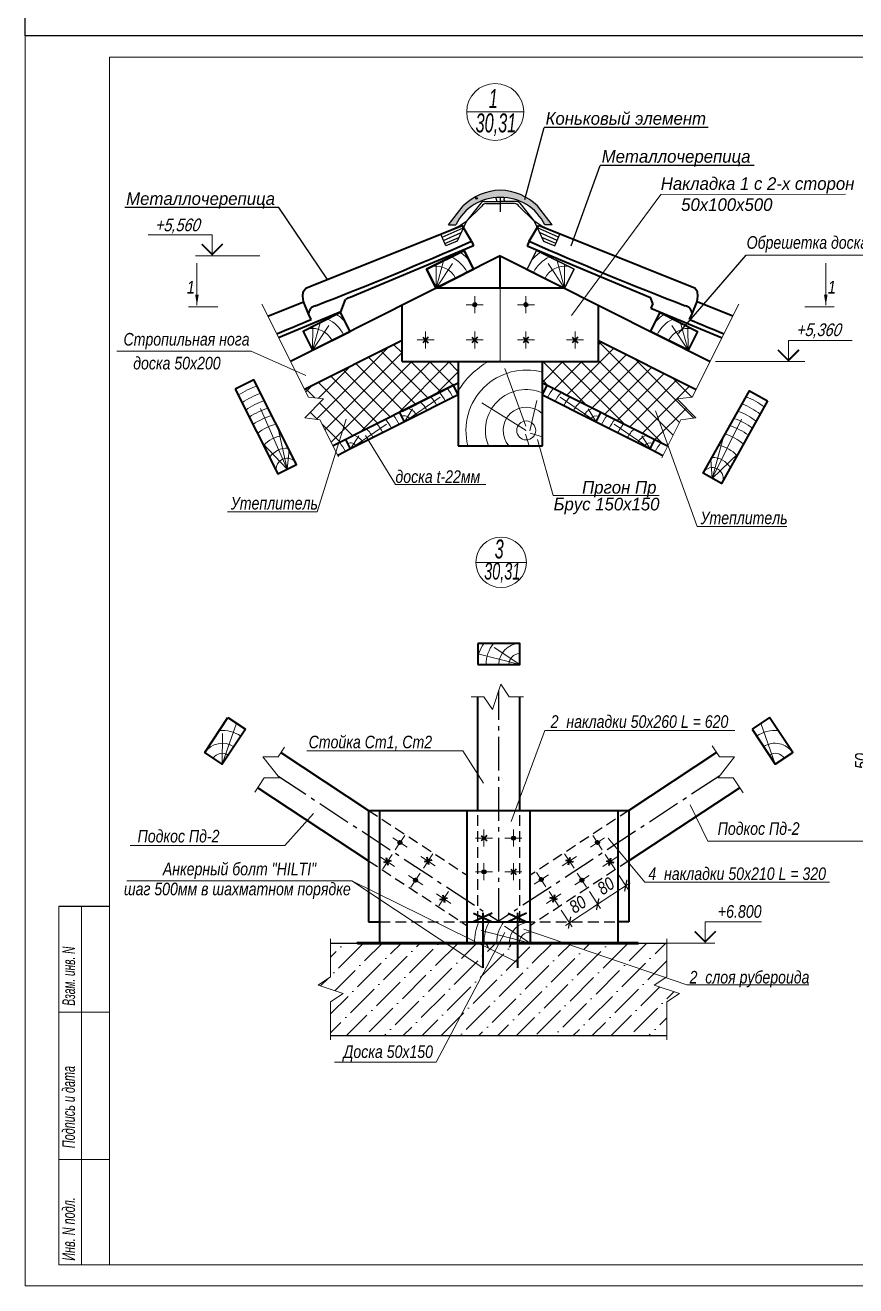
# Model space of a CAD drawing. Header units: millimetres. Extents: x 1582001 to 3303937, y 226471 to 491235.
# Drawn here: x 1582001 to 1601742, y 261555 to 291505 of the extents above; entities that cross this region are included whole.
import ezdxf

# ---------------------------------------------------------------- set-up
doc = ezdxf.new("R2010")
doc.units = ezdxf.units.MM
for name, pattern in [('CONTI', [0]), ('DASHED', [0.75, 0.5, -0.25]), ('gost6', [12, 8, -1.5, 1, -1.5]), ('невидимая', [9.525, 6.35, -3.175])]:
    doc.linetypes.add(name, pattern=pattern)
doc.layers.get('Defpoints').update_dxf_attribs({"color": 255, "lineweight": 30})
for name, color, linetype in [('L1', 3, 'Continuous'), ('Spezifikazia', 250, 'Continuous'), ('Str', 7, 'Continuous'), ('txt', 2, 'Continuous'), ('Формуляр', 138, 'Continuous')]:
    doc.layers.add(name, color=color, linetype=linetype)
for name, color, linetype, lineweight in [('Конструктивный - Несущий_Ном_пера__1', 7, 'Continuous', 13), ('Линия', 7, 'Continuous', 25), ('Основная', 250, 'Continuous', 40), ('Размер', 84, 'Continuous', 20), ('Размеры', 7, 'Continuous', 18), ('Текст', 202, 'Continuous', 15), ('Тонкая', 6, 'Continuous', 15)]:
    doc.layers.add(name, color=color, linetype=linetype, lineweight=lineweight)
doc.styles.add('Arial', font='ARIALNI.TTF', dxfattribs={"width": 0.98, "height": 300})
doc.styles.get("Standard").update_dxf_attribs({"font": 'ARIALNI.TTF', "height": 300})
doc.styles.add('STYLE1', font='ARIALNI.TTF', dxfattribs={"height": 300})
doc.styles.add('оля', font='ariali.ttf', dxfattribs={"width": 0.95, "height": 300})
doc.dimstyles.new('20', dxfattribs={"dimscale": 100, "dimtxt": 2.5, "dimasz": 2, "dimexe": 1.5, "dimexo": 0, "dimgap": 0.5, "dimtad": 1, "dimdec": 0, "dimlfac": 0.2, "dimzin": 0, "dimdsep": 46, "dimtxsty": 'STYLE1', "dimblk": 'ARCHTICK', "dimcen": -0.5, "dimdle": 1.5, "dimadec": 0, "dimazin": 0, "dimtm": 1e-09, "dimtfac": 1, "dimtdec": 0, "dimtix": 1, "dimtmove": 2, "dimatfit": 3, "dimldrblk": 'OPEN30', "dimfxl": 0, "dimtolj": 1, "dimtzin": 0, "dimlwd": 13, "dimlwe": 13, "dimarcsym": 0})
doc.dimstyles.new('М 1.100', dxfattribs={"dimtxt": 250, "dimasz": 200, "dimexe": 120, "dimexo": 150, "dimgap": 100, "dimtad": 1, "dimdec": 0, "dimtxsty": 'Arial', "dimblk": 'ARCHTICK', "dimcen": 300, "dimdle": 120, "dimclrd": 256, "dimclre": 256, "dimclrt": 256, "dimadec": 0, "dimazin": 0, "dimtfac": 1, "dimtdec": 0, "dimtmove": 2, "dimatfit": 2, "dimldrblk": 'OPEN90', "dimfxl": 0, "dimlwd": -1, "dimlwe": -1, "dimarcsym": 0})
pattern_1 = [(45, (1329850.57, 231863.96), (-224.5064, 224.5064), []), (135, (1329850.57, 231863.96), (-224.5064, -224.5064), [])]

# ---------------------------------------------------------------- blocks, each defined once
blk = doc.blocks.new('_ArchTick')
at = {"color": 0, "linetype": 'ByBlock', "const_width": 0.15}
blk.add_lwpolyline([(-0.5, -0.5), (0.5, 0.5)], dxfattribs=at)
blk = doc.blocks.new('*D1876')
at = {"layer": 'Defpoints', "color": 0, "lineweight": -3, "ltscale": 100, "transparency": 16777216}
for p in [(1595344, 271023), (1594675, 270583), (1595607, 270623)]:
    blk.add_point(p, dxfattribs=at)
at = {"layer": 'Размеры', "ltscale": 100, "transparency": 16777216}
for p, q in [((1595410, 270923), (1595673, 270523)), ((1594741, 270483), (1595005, 270083)), ((1594839, 270117), (1595707, 270689))]:
    blk.add_line(p, q, dxfattribs=at)
at = {"layer": 'Размеры', "ltscale": 100, "transparency": 16777216, "xscale": 200, "yscale": 200, "zscale": 200}
for p, rotation in [((1595607, 270623), 33.35114475392067), ((1594939, 270183), 213.3511447539207)]:
    blk.add_blockref('_ArchTick', p, dxfattribs=dict(at, rotation=rotation))
at = {"layer": 'Размеры', "ltscale": 100, "transparency": 16777216, "insert": (1595134, 270614), "char_height": 300, "attachment_point": 5, "rotation": 33.3511, "style": 'Arial'}
blk.add_mtext('80', dxfattribs=at)
blk = doc.blocks.new('_Open90')
at = {"color": 0, "linetype": 'ByBlock', "lineweight": -2}
for p, q in [((0, 0), (-1, 0)), ((-0.5, 0.5), (0, 0)), ((0, 0), (-0.5, -0.5))]:
    blk.add_line(p, q, dxfattribs=at)
blk = doc.blocks.new('*D1877')
at = {"layer": 'Defpoints', "color": 0, "lineweight": -3, "ltscale": 100, "transparency": 16777216}
for p in [(1596012, 271463), (1596275, 271063), (1595344, 271023)]:
    blk.add_point(p, dxfattribs=at)
at = {"layer": 'Размеры', "ltscale": 100, "transparency": 16777216}
for p, q in [((1596078, 271362), (1596341, 270962)), ((1595507, 270557), (1596376, 271129)), ((1595410, 270923), (1595673, 270523))]:
    blk.add_line(p, q, dxfattribs=at)
at = {"layer": 'Размеры', "ltscale": 100, "transparency": 16777216, "xscale": 200, "yscale": 200, "zscale": 200}
for p, rotation in [((1596275, 271063), 33.35114475997146), ((1595607, 270623), 213.3511447599714)]:
    blk.add_blockref('_ArchTick', p, dxfattribs=dict(at, rotation=rotation))
at = {"layer": 'Размеры', "ltscale": 100, "transparency": 16777216, "insert": (1595802, 271054), "char_height": 300, "attachment_point": 5, "rotation": 33.3511, "style": 'Arial'}
blk.add_mtext('80', dxfattribs=at)
blk = doc.blocks.new('*D1879')
at = {"layer": 'Defpoints', "color": 0, "lineweight": -3, "transparency": 16777216}
for p in [(1602810, 274146), (1602080, 273896), (1602918, 273896)]:
    blk.add_point(p, dxfattribs=at)
at = {"layer": 'Размер', "color": 0, "lineweight": 13, "transparency": 16777216}
for p, q in [((1602080, 274146), (1602080, 274346)), ((1602810, 274146), (1601930, 274146)), ((1602080, 274146), (1602080, 273896)), ((1602918, 273896), (1601930, 273896)), ((1602080, 273896), (1602080, 273696))]:
    blk.add_line(p, q, dxfattribs=at)
at = {"layer": 'Размер', "color": 0, "lineweight": 13, "transparency": 16777216, "xscale": 200, "yscale": 200, "zscale": 200}
for p, rotation in [((1602080, 274146), 270), ((1602080, 273896), 90)]:
    blk.add_blockref('_ArchTick', p, dxfattribs=dict(at, rotation=rotation))
at = {"layer": 'Размер', "color": 0, "transparency": 16777216, "insert": (1601877, 274021), "char_height": 300, "attachment_point": 5, "rotation": 90, "style": 'STYLE1'}
blk.add_mtext('\\A1;50', dxfattribs=at)
blk = doc.blocks.new('_Open30')
at = {"color": 0, "linetype": 'ByBlock', "lineweight": -2}
for p, q in [((-1, 0.27), (0, 0)), ((0, 0), (-1, -0.27)), ((0, 0), (-1, 0))]:
    blk.add_line(p, q, dxfattribs=at)

msp = doc.modelspace()

# ---------------------------------------------------------------- hatches: boundary and pattern name
at = {"layer": 'Str'}
msp.add_hatch(color=0, dxfattribs=at).paths.add_polyline_path([(1594352.6, 286760.9), (1594522.1, 286761.9), (1594173.8, 287211.3, 0.1957786), (1593293.5, 287582.1, 0.1957786), (1592413.2, 287211.3), (1592064.9, 286761.9), (1592234.4, 286760.9, -0.2915684), (1593293.5, 287413.5, -0.2915684)])
at = {"layer": 'Конструктивный - Несущий_Ном_пера__1', "linetype": 'Continuous', "lineweight": 18, "true_color": 0x4c2f26}
h = msp.add_hatch(dxfattribs=at)
h.set_pattern_fill('ANSI31', color=29, scale=50, angle=315, style=0)
h.paths.add_polyline_path([(1592784.2, 276798.9), (1593149.2, 276798.9), (1593149.2, 276848), (1592784.2, 276848)])
at = {"layer": 'Размеры', "ltscale": 100}
h = msp.add_hatch(dxfattribs=at)
h.set_pattern_fill('ANSI37', color=256, scale=100, style=0)
h.set_pattern_definition(pattern_1)
h.paths.add_polyline_path([(1592293.5, 283005.7), (1592293.5, 283513.3), (1590959.1, 283513.3), (1590959.1, 284013.4), (1588642.7, 282847.8), (1588732.6, 282669.1), (1589090.4, 282625.3), (1588644.4, 282176.9), (1589002.3, 282133.1), (1589316.9, 281507.8)])
h = msp.add_hatch(dxfattribs=at)
h.set_pattern_fill('ANSI37', color=256, scale=100, style=0)
h.set_pattern_definition(pattern_1)
h.paths.add_polyline_path([(1595627.9, 283513.3), (1594293.5, 283513.3), (1594293.5, 283005.7), (1597270.1, 281507.8), (1597584.7, 282133.1), (1597942.6, 282176.9), (1597496.5, 282625.3), (1597854.4, 282669.1), (1597944.3, 282847.8), (1595627.9, 284013.4)])
at = {"layer": 'Тонкая', "ltscale": 10}
h = msp.add_hatch(dxfattribs=at)
h.set_pattern_fill('ANSI36', color=256, scale=100, style=0)
h.set_pattern_definition([(45, (1621890.74, 555686.92), (168.3798, 617.3926), [793.75, -158.75, 0, -158.75])])
h.paths.add_polyline_path([(1594005.5, 269699.3), (1592505.5, 269699.3), (1589260.7, 269699.3), (1589260.7, 268899.3), (1588960.7, 268699.3), (1589560.7, 268499.3), (1589260.7, 268299.3), (1589260.7, 267499.3), (1597250.3, 267499.3), (1597250.3, 268299.3), (1597433.5, 268421.4)])
h.paths.add_polyline_path([(1597250.3, 269699.3), (1594005.5, 269699.3), (1597433.5, 268421.4), (1597550.3, 268499.3), (1596950.3, 268699.3), (1597250.3, 268899.3)])

# ---------------------------------------------------------------- linework, layer by layer
at = {"color": 0}
for p, q in [((1593877.3, 287360.6), (1594335.4, 289073.5)), ((1594975.8, 286264.1), (1595668.9, 288175.9)), ((1593200.8, 287360), (1593200.8, 287320.4)), ((1593293.5, 287413.5), (1593293.5, 287070.7)), ((1593386.2, 287360), (1593383.5, 287320.4)), ((1589187.8, 285462.7), (1588028.9, 287173)), ((1597526, 284184), (1599135.5, 286045))]:
    msp.add_line(p, q, dxfattribs=at)
at = {"linetype": 'gost6', "ltscale": 100}
for p, q in [((1593255.5, 270199.3), (1593255.5, 275697)), ((1588002.3, 273673.3), (1593255.5, 270215.9)), ((1598508.7, 273673.3), (1593255.5, 270215.9))]:
    msp.add_line(p, q, dxfattribs=at)
at = {"color": 0}
msp.add_circle((1592728.9, 287390.3), 20, dxfattribs=at)
at = {"layer": 'L1', "color": 0}
for p, q in [((1592830.6, 287275.3), (1592485.7, 286851.1)), ((1592914.4, 287320.4), (1593293.5, 287320.4)), ((1592959.4, 287266.9), (1593293.5, 287266.9)), ((1593200.8, 287360), (1593197.3, 287411)), ((1593386.2, 287320.4), (1593293.5, 287320.4)), ((1593672.6, 287320.4), (1593293.5, 287320.4)), ((1593627.6, 287266.9), (1593293.5, 287266.9)), ((1593386.2, 287360), (1593389.7, 287411)), ((1593756.4, 287275.3), (1594101.3, 286851.1)), ((1592064.9, 286761.9), (1592413.2, 287211.3)), ((1592485.7, 286851.1), (1592850.1, 287208)), ((1594101.3, 286851.1), (1593736.9, 287208)), ((1594522.1, 286761.9), (1594173.8, 287211.3)), ((1591878.4, 286542), (1592307.4, 286730.8)), ((1591878.4, 286542), (1592307.4, 286730.8)), ((1591911.2, 286467.5), (1592411, 286687.5)), ((1591911.2, 286467.5), (1592411, 286687.5)), ((1592064.9, 286761.9), (1592234.4, 286760.9)), ((1592064.9, 286761.9), (1592234.4, 286760.9)), ((1592485.7, 286851.1), (1592268.9, 286376.1)), ((1592307.4, 286730.8), (1592485.7, 286851.1)), ((1594279.6, 286730.8), (1594101.3, 286851.1)), ((1594101.3, 286851.1), (1594318.1, 286376.1)), ((1594675.8, 286467.5), (1594176, 286687.5)), ((1594708.6, 286542), (1594279.6, 286730.8)), ((1594522.1, 286761.9), (1594352.6, 286760.9)), ((1591997.3, 286261.8), (1591878.4, 286542)), ((1591997.3, 286261.8), (1591878.4, 286542)), ((1591943.9, 286393.1), (1592360.3, 286576.3)), ((1591943.9, 286393.1), (1592360.3, 286576.3)), ((1591976.7, 286318.6), (1592309.5, 286465.1)), ((1591976.7, 286318.6), (1592309.5, 286465.1)), ((1592268.9, 286376.1), (1591997.3, 286261.8)), ((1592268.9, 286376.1), (1591997.3, 286261.8)), ((1594643.1, 286393.1), (1594226.7, 286576.3)), ((1594610.3, 286318.6), (1594277.5, 286465.1)), ((1594318.1, 286376.1), (1594589.7, 286261.8)), ((1594589.7, 286261.8), (1594708.6, 286542))]:
    msp.add_line(p, q, dxfattribs=at)
for centre, radius, start, end in [((1593308.6, 286315.7), 1266.5, 90.68525, 134.99396), ((1593278.3, 286315.7), 1266.5, 45.00604, 89.31475), ((1593275.9, 286256.3), 1157.3, 89.13073, 154.1508), ((1592914.8, 287219.1), 101.2, 90.22602, 146.29564), ((1592966.3, 287123.4), 143.7, 92.73376, 143.94667), ((1593311.1, 286256.3), 1157.3, 25.8492, 90.86927), ((1593620.7, 287123.4), 143.7, 36.05333, 87.26624), ((1593672.2, 287219.1), 101.2, 33.70436, 89.77398)]:
    msp.add_arc(centre, radius, start, end, dxfattribs=at)
at = {"layer": 'Spezifikazia', "lineweight": 18, "ltscale": 500}
for p, q in [((1582800.9, 262055.1), (1582800.9, 270567.3)), ((1583340.3, 262055.1), (1583340.3, 270567.3)), ((1584000.9, 268055.1), (1582800.9, 268055.1)), ((1584000.9, 264555.1), (1582800.9, 264555.1)), ((1584000.9, 264555.1), (1582800.9, 264555.1)), ((1584000.9, 262055.1), (1582800.9, 262055.1))]:
    msp.add_line(p, q, dxfattribs=at)
for points in [[(1582000.9, 291255.1), (1624000.8, 291255.1), (1624000.8, 261555.1), (1582000.9, 261555.1)], [(1584000.9, 262055.1), (1584000.9, 290745), (1623500.8, 290745), (1623500.8, 262055.1)]]:
    msp.add_lwpolyline(points, close=True, dxfattribs=at)
at = {"layer": 'txt', "color": 0}
for p, q in [((1598236.6, 289073.5), (1594335.4, 289073.5)), ((1599330.6, 288175.9), (1595668.9, 288175.9)), ((1588028.9, 287173), (1584367.2, 287173))]:
    msp.add_line(p, q, dxfattribs=at)
at = {"layer": 'Линия', "linetype": 'невидимая', "ltscale": 40}
for p, q in [((1590160.8, 272851.3), (1592505.5, 271308.1)), ((1596350.2, 272851.3), (1594005.5, 271308.1)), ((1590160.8, 271654.1), (1592505.5, 270111)), ((1596350.2, 271654.1), (1594005.5, 270111)), ((1590423.9, 270199.3), (1596087.1, 270199.3))]:
    msp.add_line(p, q, dxfattribs=at)
at = {"layer": 'Линия', "ltscale": 100}
for p, q in [((1592952.4, 269699.3), (1593005.5, 269591.5)), ((1593558.6, 269699.3), (1593505.5, 269591.5))]:
    msp.add_line(p, q, dxfattribs=at)
for points in [[(1594152.9, 286155), (1593928.1, 285708.4), (1594821.4, 285258.8), (1595046.2, 285705.5)], [(1594152.9, 286155), (1593928.1, 285708.4), (1594821.4, 285258.8), (1595046.2, 285705.5)], [(1594152.9, 286155), (1593928.1, 285708.4), (1594821.4, 285258.8), (1595046.2, 285705.5)], [(1589497.9, 284677.5), (1589722.7, 284230.8), (1588829.4, 283781.3), (1588604.6, 284228)], [(1589497.9, 284677.5), (1589722.7, 284230.8), (1588829.4, 283781.3), (1588604.6, 284228)], [(1597089.1, 284677.5), (1596864.3, 284230.8), (1597757.6, 283781.3), (1597982.4, 284228)], [(1597089.1, 284677.5), (1596864.3, 284230.8), (1597757.6, 283781.3), (1597982.4, 284228)]]:
    msp.add_lwpolyline(points, close=True, dxfattribs=at)
for points in [[(1593928.1, 285708.4), (1594152.9, 286155), (1595046.2, 285705.5), (1594821.4, 285258.8), (1593928.1, 285708.4)], [(1594375.2, 286043.1), (1595046.2, 285705.5), (1594933.3, 285481.2)], [(1597311.4, 284565.6), (1597982.4, 284228), (1597869.5, 284003.7)], [(1589260.7, 269699.3), (1597250.3, 269699.3)], [(1589260.7, 267499.3), (1597250.3, 267499.3)]]:
    msp.add_lwpolyline(points, dxfattribs=at)
at = {"layer": 'Линия', "linetype": 'невидимая', "ltscale": 40}
for points in [[(1592755.5, 270199.3), (1592755.5, 272851.3)], [(1593755.5, 270199.3), (1593755.5, 272851.3)]]:
    msp.add_lwpolyline(points, dxfattribs=at)
at = {"layer": 'Основная', "ltscale": 100}
for p, q in [((1588769.7, 285295), (1592383.4, 286744.5)), ((1592606.4, 286370.5), (1592383.5, 286744.6)), ((1593980.6, 286370.5), (1594203.5, 286744.6)), ((1597817.3, 285295), (1594203.6, 286744.5)), ((1592606.4, 286370.5), (1592652.3, 286265)), ((1593980.6, 286370.5), (1593932.8, 286265.7)), ((1592652.3, 286265), (1589720.9, 285036.8)), ((1593934.7, 286265), (1596866.1, 285036.8)), ((1588596.7, 285067.6), (1588604.5, 285171.8)), ((1588596.7, 285067.6), (1588604.5, 285171.8)), ((1588596.7, 285067.6), (1588604.5, 285171.8)), ((1588604.5, 285171.8), (1588668.4, 285257.3)), ((1588604.5, 285171.8), (1588668.4, 285257.3)), ((1588604.5, 285171.8), (1588668.4, 285257.3)), ((1588668.4, 285257.3), (1588769.7, 285295)), ((1588668.4, 285257.3), (1588769.7, 285295)), ((1588668.4, 285257.3), (1588769.7, 285295)), ((1591773.9, 285263.1), (1594813.1, 285263.1)), ((1597918.6, 285257.3), (1597817.3, 285295)), ((1597918.6, 285257.3), (1597817.3, 285295)), ((1597982.5, 285171.8), (1597918.6, 285257.3)), ((1597982.5, 285171.8), (1597918.6, 285257.3)), ((1597990.3, 285067.6), (1597982.5, 285171.8)), ((1597990.3, 285067.6), (1597982.5, 285171.8)), ((1587764.9, 284592.2), (1588616.9, 284934)), ((1587764.9, 284592.2), (1588616.9, 284934)), ((1588615.7, 284936.9), (1588596.7, 285067.6)), ((1588615.7, 284936.9), (1588596.7, 285067.6)), ((1588615.7, 284936.9), (1588596.7, 285067.6)), ((1588735.2, 284647.3), (1588615.7, 284936.9)), ((1589505.9, 284699.1), (1589612.6, 284988.2)), ((1590959.1, 283513.3), (1590959.1, 284853)), ((1595627.9, 283513.3), (1595627.9, 284853)), ((1596916.7, 284893), (1596866.1, 285036.8)), ((1596916.7, 284893), (1596869.1, 284783.4)), ((1597851.8, 284647.3), (1597971.3, 284936.9)), ((1598822.1, 284592.2), (1597970, 284934)), ((1597971.3, 284936.9), (1597990.3, 285067.6)), ((1597971.3, 284936.9), (1597990.3, 285067.6)), ((1589505.9, 284699.1), (1588024.3, 284076.6)), ((1588794.7, 284514.4), (1588735.2, 284647.3)), ((1596869.1, 284783.4), (1598562.7, 284076.6)), ((1597792.2, 284514.4), (1597851.8, 284647.3)), ((1590959.1, 284013.4), (1588642.7, 282847.8)), ((1595627.9, 284013.4), (1597944.3, 282847.8)), ((1590959.1, 283513.3), (1595627.9, 283513.3)), ((1592293.5, 283513.3), (1592293.5, 281513.3)), ((1594293.5, 281513.3), (1594293.5, 283513.3)), ((1590959.1, 282334.2), (1592293.5, 283005.7)), ((1592293.5, 282725.8), (1592181.1, 282949.1)), ((1594293.5, 282725.8), (1594405.9, 282949.1)), ((1592293.5, 282725.8), (1591014.5, 282082.2)), ((1594293.5, 282725.8), (1595572.5, 282082.2)), ((1591014.5, 282082.2), (1590902.1, 282305.5)), ((1591014.5, 282082.2), (1590902.1, 282305.5)), ((1595572.5, 282082.2), (1595684.9, 282305.5)), ((1595572.5, 282082.2), (1595684.9, 282305.5)), ((1591014.5, 282082.2), (1589735.5, 281438.6)), ((1595572.5, 282082.2), (1596851.5, 281438.6)), ((1589735.5, 281438.6), (1589623.1, 281661.9)), ((1589735.5, 281438.6), (1589623.1, 281661.9)), ((1596851.5, 281438.6), (1596963.8, 281661.9)), ((1596851.5, 281438.6), (1596963.8, 281661.9)), ((1589735.5, 281438.6), (1589429.3, 281284.5)), ((1592293.5, 281513.3), (1594293.5, 281513.3)), ((1596851.5, 281438.6), (1597157.7, 281284.5)), ((1592755.5, 276814.3), (1592755.5, 276315.8)), ((1586818.1, 275057.4), (1587234.5, 274783.3)), ((1599693, 275057.4), (1599276.5, 274783.3)), ((1588076.7, 274223), (1590160.8, 272851.3)), ((1598434.3, 274223), (1596350.2, 272851.3)), ((1587527, 273387.6), (1590160.8, 271654.1)), ((1598984.1, 273387.6), (1596350.2, 271654.1)), ((1590160.8, 272851.3), (1596350.2, 272851.3)), ((1590160.8, 272851.3), (1590160.8, 270199.3)), ((1590423.9, 272851.3), (1590423.9, 269699.3)), ((1592505.5, 270199.3), (1592505.5, 272851.3)), ((1594005.5, 270199.3), (1594005.5, 272851.3)), ((1596087.1, 272851.3), (1596087.1, 269699.3)), ((1596350.2, 272851.3), (1596350.2, 270199.3)), ((1590160.8, 270199.3), (1590423.9, 270199.3)), ((1596350.2, 270199.3), (1596087.1, 270199.3))]:
    msp.add_line(p, q, dxfattribs=at)
for points in [[(1593293.5, 286027.7), (1588305.5, 283517.7)], [(1592658.8, 285708.4), (1592434.1, 286155), (1591540.8, 285705.5), (1591765.6, 285258.8), (1592658.8, 285708.4)], [(1592211.7, 286043.1), (1591540.8, 285705.5), (1591653.7, 285481.2)], [(1593293.5, 285263.1), (1593293.5, 286027.7)], [(1593293.5, 286027.7), (1598281.5, 283517.7)], [(1589722.7, 284230.8), (1589497.9, 284677.5), (1588604.6, 284228), (1588829.4, 283781.3), (1589722.7, 284230.8)], [(1589275.6, 284565.6), (1588604.6, 284228), (1588717.5, 284003.7)], [(1596864.3, 284230.8), (1597089.1, 284677.5), (1597982.4, 284228), (1597757.6, 283781.3), (1596864.3, 284230.8)], [(1591582.3, 284093.2), (1591450.5, 283961.4)], [(1591450.5, 284093.2), (1591582.3, 283961.4)], [(1592751.7, 284093.2), (1592619.9, 283961.4)], [(1592619.9, 284093.2), (1592751.7, 283961.4)], [(1593835.3, 284093.2), (1593967.1, 283961.4)], [(1593967.1, 284093.2), (1593835.3, 283961.4)], [(1595004.7, 284093.2), (1595136.5, 283961.4)], [(1595136.5, 284093.2), (1595004.7, 283961.4)], [(1586993.5, 282856.8), (1588004.6, 280847.5), (1588449.3, 281071.2), (1587438.1, 283080.6), (1586993.5, 282856.8)], [(1592198.9, 282958.1), (1589316.9, 281507.8)], [(1594293.5, 283005.7), (1597270.1, 281507.8)], [(1599646.5, 282578.1), (1598547.9, 280615.3), (1598113.6, 280858.4), (1599212.2, 282821.2), (1599646.5, 282578.1)], [(1592755.5, 276315.8), (1593755.5, 276315.8), (1593755.5, 276815.8), (1592755.5, 276815.8)], [(1592755.5, 272851.3), (1592755.5, 275545.5)], [(1593755.5, 272851.3), (1593755.5, 275545.5)], [(1587235.7, 274782.5), (1586686, 273947.1), (1586268.3, 274222), (1586818.1, 275057.4)], [(1599275.3, 274782.5), (1599825.1, 273947.1), (1600242.7, 274222), (1599693, 275057.4)], [(1592971.4, 272256.8), (1592839.6, 272125)], [(1592839.6, 272256.8), (1592971.4, 272125)], [(1590701.7, 271650.7), (1590519.2, 271613.1)], [(1590629.3, 271540.6), (1590591.6, 271723.2)], [(1591668.4, 271664.3), (1591485.8, 271626.7)], [(1591595.9, 271554.2), (1591558.3, 271736.8)], [(1594842.6, 271664.3), (1595025.2, 271626.7)], [(1594915.1, 271554.2), (1594952.7, 271736.8)], [(1595809.3, 271650.7), (1595991.9, 271613.1)], [(1595881.8, 271540.6), (1595919.4, 271723.2)], [(1593539.6, 271456.8), (1593671.4, 271325)], [(1593671.4, 271456.8), (1593539.6, 271325)], [(1591855.7, 270733.4), (1592038.2, 270771.1)], [(1591928.1, 270843.5), (1591965.8, 270661)], [(1594655.4, 270733.4), (1594472.8, 270771.1)], [(1594582.9, 270843.5), (1594545.2, 270661)], [(1592659.2, 270406.6), (1593097.9, 270199.3)], [(1593097.9, 270406.6), (1592659.2, 270199.3)], [(1592878.6, 270415.7), (1592878.6, 269113)], [(1593478.7, 270406.6), (1593917.4, 270199.3)], [(1593917.4, 270406.6), (1593478.7, 270199.3)], [(1593698, 270415.7), (1593698, 269113)]]:
    msp.add_lwpolyline(points, dxfattribs=at)
msp.add_lwpolyline([(1592434.1, 286155), (1592658.8, 285708.4), (1591765.6, 285258.8), (1591540.8, 285705.5)], close=True, dxfattribs=at)
msp.add_lwpolyline([(1592434.1, 286155), (1592658.8, 285708.4), (1591765.6, 285258.8), (1591540.8, 285705.5)], close=True, dxfattribs=at)
msp.add_lwpolyline([(1592434.1, 286155), (1592658.8, 285708.4), (1591765.6, 285258.8), (1591540.8, 285705.5)], close=True, dxfattribs=at)
at = {"layer": 'Основная', "lineweight": 60, "ltscale": 100}
msp.add_lwpolyline([(1589899.8, 269699.3), (1589899.8, 269699.3), (1596573.2, 269699.3), (1596573.2, 269699.3)], dxfattribs=at)
at = {"layer": 'Основная', "ltscale": 100}
for centre in [(1592685.8, 284864.5), (1593901.2, 284864.5), (1590908.9, 272085.3), (1593605.5, 272190.9), (1595602.2, 272085.3), (1592905.5, 271390.9), (1591278.7, 271192.1), (1594265.7, 271205.7), (1595232.3, 271192.1)]:
    msp.add_circle(centre, 41.1, dxfattribs=at)
for centre, radius, start, end in [((1555552.5, 370858.5), 92256.2, 291.189251, 293.68082), ((1631034.5, 370858.5), 92256.2, 246.31918, 248.810749), ((1588934.9, 284643.2), 199.8, 100.49286, 178.80944), ((1589835.4, 284636.5), 416.3, 105.95929, 122.34691), ((1597652.1, 284643.2), 199.8, 1.19056, 79.50714), ((1552616.3, 369381), 92256.2, 292.537497, 293.088432), ((1633970.7, 369381), 92256.2, 246.911568, 247.462503)]:
    msp.add_arc(centre, radius, start, end, dxfattribs=at)
at = {"layer": 'Размер', "linetype": 'Continuous', "ltscale": 100}
for p, q in [((1597107.5, 287482.9), (1594983.1, 284610)), ((1597107.5, 287482.9), (1601501, 287492.8)), ((1594549.7, 280327.9), (1597072.4, 280327.9))]:
    msp.add_line(p, q, dxfattribs=at)
at = {"layer": 'Размер', "ltscale": 100}
for p, q in [((1593399.9, 283347.3), (1593902.9, 281982.1)), ((1592850.7, 282535.4), (1593909.5, 281877.7)), ((1594165.2, 282591.6), (1593991.8, 281869.6)), ((1593895.8, 281791.5), (1593979.4, 281513.3)), ((1594001.8, 281815.6), (1594293.5, 281727.2)), ((1594179.9, 281661.3), (1594549.7, 280327.9))]:
    msp.add_line(p, q, dxfattribs=at)
msp.add_circle((1593909.5, 281877.7), 225.5, dxfattribs=at)
for radius, start, end in [(1865.6, 118.75092, 150.01992), (1434, 74.46651, 194.72117), (970.3, 66.68603, 202.05788), (550, 45.71437, 221.49475)]:
    msp.add_arc((1593909.5, 281877.7), radius, start, end, dxfattribs=at)
at = {"layer": 'Размеры', "ltscale": 100}
for p, q in [((1586049, 286027.7), (1587578.9, 286027.7)), ((1599135.5, 286045), (1603269.2, 286045)), ((1598411.2, 283513.3), (1600528.8, 283513.3)), ((1591867.6, 282667.8), (1591014.5, 282082.2)), ((1594719.4, 282667.8), (1595572.5, 282082.2)), ((1587595, 282397.6), (1588226.9, 280959.4)), ((1591209.4, 282392.5), (1591014.5, 282082.2)), ((1595377.6, 282392.5), (1595572.5, 282082.2)), ((1599025.4, 282145.9), (1598330.7, 280736.8)), ((1590588.6, 282024.2), (1589735.5, 281438.6)), ((1595998.4, 282024.2), (1596851.5, 281438.6)), ((1588225.9, 280958.9), (1587638.5, 281575)), ((1589930.4, 281748.9), (1589735.5, 281438.6)), ((1596656.6, 281748.9), (1596851.5, 281438.6)), ((1598331.7, 280736.3), (1598945.7, 281325.9)), ((1590799.9, 280591), (1592950.2, 280591))]:
    msp.add_line(p, q, dxfattribs=at)
at = {"layer": 'Размеры', "linetype": 'Continuous', "ltscale": 100}
for p, q in [((1586083.3, 284850.5), (1586083.3, 285850.5)), ((1601028.7, 284850.5), (1601028.7, 285850.5)), ((1585883.3, 284815.5), (1586583.3, 284815.5)), ((1601228.7, 284815.5), (1600528.7, 284815.5))]:
    msp.add_line(p, q, dxfattribs=at)
at = {"layer": 'Размеры', "linetype": 'DASHED', "ltscale": 20}
msp.add_line((1593293.5, 285263.1), (1593293.5, 283493.5), dxfattribs=at)
at = {"layer": 'Размеры'}
for points in [[(1586445.4, 286027.7), (1586445.4, 286527.7), (1584927.2, 286527.7)], [(1600141.6, 283513.3), (1600141.6, 284013.3), (1601659.8, 284013.3)]]:
    msp.add_lwpolyline(points, dxfattribs=at)
at = {"layer": 'Размеры', "const_width": 40}
for points in [[(1586695.4, 286306), (1586445.4, 286056), (1586195.4, 286306)], [(1599891.6, 283791.6), (1600141.6, 283541.6), (1600391.6, 283791.6)]]:
    msp.add_lwpolyline(points, dxfattribs=at)
at = {"layer": 'Размеры', "ltscale": 100}
for centre, radius, start, end in [((1591014.5, 282082.2), 1087.7, 26.71207, 39.99987), ((1591014.5, 282082.2), 1292.1, 26.71207, 37.86811), ((1595572.5, 282082.2), 1292.1, 142.13189, 153.28793), ((1595572.5, 282082.2), 1087.7, 140.00013, 153.28793), ((1591014.5, 282082.2), 599.7, 26.71207, 51.34744), ((1591014.5, 282082.2), 858.9, 26.71207, 43.63414), ((1595572.5, 282082.2), 858.9, 136.36586, 153.28793), ((1595572.5, 282082.2), 599.7, 128.65256, 153.28793), ((1589735.5, 281438.6), 1087.7, 26.71207, 39.99987), ((1589735.5, 281438.6), 1292.1, 26.71207, 37.86811), ((1591014.5, 282082.2), 145.4, 26.71207, 116.71207), ((1591014.5, 282082.2), 329.8, 26.71207, 75.99878), ((1595572.5, 282082.2), 329.8, 104.00122, 153.28793), ((1595572.5, 282082.2), 145.4, 63.28793, 153.28793), ((1596851.5, 281438.6), 1292.1, 142.13189, 153.28793), ((1596851.5, 281438.6), 1087.7, 140.00013, 153.28793), ((1589735.5, 281438.6), 599.7, 26.71207, 51.34744), ((1589735.5, 281438.6), 858.9, 26.71207, 43.63414), ((1596851.5, 281438.6), 858.9, 136.36586, 153.28793), ((1596851.5, 281438.6), 599.7, 128.65256, 153.28793), ((1588456.5, 280795), 1292.1, 26.71207, 37.86811), ((1589735.5, 281438.6), 145.4, 26.71207, 116.71207), ((1589735.5, 281438.6), 329.8, 26.71207, 75.99878), ((1596851.5, 281438.6), 329.8, 104.00122, 153.28793), ((1596851.5, 281438.6), 145.4, 63.28793, 153.28793), ((1598130.5, 280795), 1292.1, 142.13189, 153.28793)]:
    msp.add_arc(centre, radius, start, end, dxfattribs=at)
at = {"layer": 'Размеры', "linetype": 'Continuous', "ltscale": 100}
for points in [[(1586083.3, 284850.5), (1586041.4, 285100.8), (1586125.2, 285100.8)], [(1601028.7, 284850.5), (1600986.8, 285100.8), (1601070.6, 285100.8)]]:
    msp.add_solid(points, dxfattribs=at)
at = {"layer": 'Текст', "linetype": 'CONTI', "ltscale": 20}
for p, q in [((1593849.5, 289444.4), (1592495.3, 289444.4)), ((1593912.1, 278743.6), (1592712.1, 278743.6))]:
    msp.add_line(p, q, dxfattribs=at)
for centre, radius in [((1593172.4, 289444.4), 677.1), ((1593312.1, 278743.6), 600)]:
    msp.add_circle(centre, radius, dxfattribs=at)
at = {"layer": 'Тонкая', "ltscale": 0.5}
for p, q in [((1584177.2, 283757.9), (1587369.2, 283757.9)), ((1588671.8, 283183.5), (1587369.2, 283757.9)), ((1593698, 269234.1), (1589767.4, 271175.4))]:
    msp.add_line(p, q, dxfattribs=at)
at = {"layer": 'Тонкая'}
for p, q in [((1589631.8, 282145.5), (1588942.6, 279942.1)), ((1596985.1, 282345), (1597973.3, 279594)), ((1588942.6, 279942.1), (1586810, 279942.1)), ((1600105.9, 279594), (1597973.3, 279594)), ((1597115.5, 269699.3), (1598391.5, 269699.3))]:
    msp.add_line(p, q, dxfattribs=at)
at = {"layer": 'Тонкая', "ltscale": 10}
for p, q in [((1584417.7, 271175.4), (1589767.4, 271175.4)), ((1589767.4, 271175.4), (1592878.6, 269113))]:
    msp.add_line(p, q, dxfattribs=at)
at = {"layer": 'Тонкая', "ltscale": 100}
for q in [(1593855.2, 270026.7), (1600629.1, 268705.1)]:
    msp.add_line((1597723, 268705.1), q, dxfattribs=at)
at = {"layer": 'Тонкая', "ltscale": 0.5}
for points in [[(1591765.6, 285258.8), (1591944.7, 285908.8)], [(1591765.6, 285258.8), (1592153.8, 285845.3)], [(1591765.6, 285258.8), (1591772.1, 285821.9)], [(1594821.4, 285258.8), (1594433.2, 285845.3)], [(1594821.4, 285258.8), (1594642.2, 285908.8)], [(1594821.4, 285258.8), (1594814.9, 285821.9)], [(1588829.4, 283781.3), (1589008.6, 284431.2)], [(1588829.4, 283781.3), (1589217.6, 284367.8)], [(1588829.4, 283781.3), (1588835.9, 284344.4)], [(1597757.6, 283781.3), (1597369.4, 284367.8)], [(1597757.6, 283781.3), (1597578.4, 284431.2)], [(1597757.6, 283781.3), (1597751.1, 284344.4)], [(1590090.5, 281755.8), (1590799.9, 280591), (1590799.9, 280591)]]:
    msp.add_lwpolyline(points, dxfattribs=at)
at = {"layer": 'Тонкая'}
for points in [[(1589446.6, 281250.2), (1589002.3, 282133.1), (1588644.4, 282176.9), (1589090.4, 282625.3), (1588732.6, 282669.1), (1587623, 284874)], [(1597129.4, 281228.3), (1597584.7, 282133.1), (1597942.6, 282176.9), (1597496.5, 282625.3), (1597854.4, 282669.1), (1598963.9, 284874)], [(1587457.6, 273282.3), (1587680.9, 273621.5), (1588041.4, 273623.7), (1587650.2, 274120.6), (1588010.8, 274122.7), (1588161.9, 274352.4)], [(1599062.3, 273268.8), (1598830.1, 273621.5), (1598469.6, 273623.7), (1598860.8, 274120.6), (1598500.3, 274122.7), (1598326.4, 274387)], [(1598163.7, 269699.3), (1598163.7, 270199.3), (1599503.3, 270199.3)], [(1589260.7, 269799.3), (1589260.7, 268899.3), (1588960.7, 268699.3), (1589560.7, 268499.3), (1589260.7, 268299.3), (1589260.7, 267399.3)], [(1597250.3, 269799.3), (1597250.3, 268899.3), (1596950.3, 268699.3), (1597550.3, 268499.3), (1597250.3, 268299.3), (1597250.3, 267399.3)]]:
    msp.add_lwpolyline(points, dxfattribs=at)
at = {"layer": 'Тонкая', "ltscale": 100}
for points in [[(1592483.1, 284864.5), (1592888.4, 284864.5)], [(1592685.8, 285067.1), (1592685.8, 284661.9)], [(1594103.8, 284864.5), (1593698.6, 284864.5)], [(1593901.2, 285067.1), (1593901.2, 284661.9)], [(1591516.4, 284229.9), (1591516.4, 283824.7)], [(1592685.8, 284229.9), (1592685.8, 283824.7)], [(1593901.2, 284229.9), (1593901.2, 283824.7)], [(1595070.6, 284229.9), (1595070.6, 283824.7)], [(1591313.7, 284027.3), (1591719, 284027.3)], [(1592483.1, 284027.3), (1592888.4, 284027.3)], [(1594103.8, 284027.3), (1593698.6, 284027.3)], [(1595273.2, 284027.3), (1594868, 284027.3)], [(1588225.9, 280958.9), (1588003.3, 281957.4)], [(1598331.7, 280736.3), (1598598.1, 281724)], [(1588225.9, 280958.9), (1588278.3, 281411.1)], [(1598331.7, 280736.3), (1598299.4, 281190.3)], [(1593755.5, 276315.8), (1592755.5, 276567.8)], [(1593755.5, 276315.8), (1593145.3, 276716.8)], [(1593843.6, 275545.5), (1593505, 275545.5), (1593305, 275845.5), (1593105, 275245.5), (1592905, 275545.5), (1592603.5, 275545.5)], [(1586686, 273947.1), (1587025.2, 274921)], [(1586686, 273947.1), (1586686.5, 274677.4)], [(1598863.8, 274746.2), (1594350.1, 274746.2), (1593550.2, 272586.8)], [(1599825.1, 273947.1), (1599485.8, 274921)], [(1588692.3, 274267.3), (1592402.5, 274267.3), (1592896.5, 273495.9)], [(1602113.8, 272119.6), (1598221.9, 272119.6), (1597807.8, 272981.2)], [(1584495.4, 272017.9), (1588175, 272017.9), (1588851, 272774.1)], [(1590797.5, 271916), (1591020.3, 272254.5)], [(1592905.5, 272393.6), (1592905.5, 271988.3)], [(1593605.5, 272393.6), (1593605.5, 271988.3)], [(1595713.6, 271916), (1595490.8, 272254.5)], [(1591078.1, 271973.9), (1590739.6, 272196.7)], [(1593108.1, 272190.9), (1592702.9, 272190.9)], [(1593808.1, 272190.9), (1593402.9, 272190.9)], [(1595432.9, 271973.9), (1595771.4, 272196.7)], [(1601114, 271146.7), (1596726.9, 271146.7), (1595859.6, 272192.7)], [(1590779.7, 271520.5), (1590441.2, 271743.3)], [(1590499.1, 271462.6), (1590721.8, 271801.1)], [(1591746.4, 271534.1), (1591407.9, 271756.9)], [(1591465.7, 271476.2), (1591688.5, 271814.7)], [(1594764.7, 271534.1), (1595103.2, 271756.9)], [(1595045.3, 271476.2), (1594822.5, 271814.7)], [(1595731.3, 271520.5), (1596069.8, 271743.3)], [(1596012, 271462.6), (1595789.2, 271801.1)], [(1591167.3, 271022.8), (1591390.1, 271361.3)], [(1593108.1, 271390.9), (1592702.9, 271390.9)], [(1592905.5, 271593.6), (1592905.5, 271188.3)], [(1593808.1, 271390.9), (1593402.9, 271390.9)], [(1593605.5, 271593.6), (1593605.5, 271188.3)], [(1594154.3, 271374.9), (1594377, 271036.4)], [(1595343.7, 271022.8), (1595120.9, 271361.3)], [(1591448, 271080.7), (1591109.5, 271303.5)], [(1594434.9, 271317.1), (1594096.4, 271094.3)], [(1595063.1, 271080.7), (1595401.6, 271303.5)], [(1591777.7, 270863.7), (1592116.2, 270640.9)], [(1591835.6, 270583), (1592058.4, 270921.5)], [(1594733.3, 270863.7), (1594394.8, 270640.9)], [(1594675.5, 270583), (1594452.7, 270921.5)], [(1589349.1, 266870.6), (1591769.6, 266870.6), (1593404, 269948.1)], [(1594005.5, 269699.3), (1592834.6, 269994.4)], [(1594005.5, 269699.3), (1593395.3, 270100.4)]]:
    msp.add_lwpolyline(points, dxfattribs=at)
at = {"layer": 'Тонкая', "lineweight": 40, "ltscale": 10}
msp.add_lwpolyline([(1592505.5, 270199.3), (1594005.5, 270199.3), (1594005.5, 269699.3), (1592505.5, 269699.3), (1592505.5, 270199.3)], dxfattribs=at)
at = {"layer": 'Тонкая', "const_width": 40}
msp.add_lwpolyline([(1597913.7, 269977.6), (1598163.7, 269727.6), (1598413.7, 269977.6)], dxfattribs=at)
at = {"layer": 'Тонкая', "ltscale": 0.5}
for centre, radius, start, end in [((1591765.6, 285258.8), 1026.5, 39.76059, 55.86154), ((1594821.4, 285258.8), 1026.5, 124.13846, 140.23941), ((1591765.6, 285258.8), 519.7, 26.71207, 100.88386), ((1591765.6, 285258.8), 826.8, 26.71207, 63.92107), ((1594821.4, 285258.8), 826.8, 116.07893, 153.28793), ((1594821.4, 285258.8), 519.7, 79.11614, 153.28793), ((1588829.4, 283781.3), 1026.5, 39.76059, 55.86154), ((1597757.6, 283781.3), 1026.5, 124.13846, 140.23941), ((1588829.4, 283781.3), 519.7, 26.71207, 100.88386), ((1588829.4, 283781.3), 826.8, 26.71207, 63.92107), ((1597757.6, 283781.3), 826.8, 116.07893, 153.28793), ((1597757.6, 283781.3), 519.7, 79.11614, 153.28793)]:
    msp.add_arc(centre, radius, start, end, dxfattribs=at)
at = {"layer": 'Тонкая', "ltscale": 100}
for centre, radius, start, end in [((1588137.8, 281134.1), 1907.5, 109.18121, 124.17497), ((1588225.9, 280958.9), 1907.5, 109.18121, 124.17497), ((1588225.9, 280958.9), 1713.3, 108.3215, 125.02682), ((1598331.7, 280736.3), 1907.5, 53.30162, 68.29538), ((1598427.5, 280907.4), 1907.5, 53.30162, 68.29538), ((1588297.6, 280712.8), 1772.8, 107.08076, 123.22748), ((1588284.8, 280732.2), 1555.8, 105.62159, 124.04121), ((1598249.3, 280493.6), 1772.8, 54.24911, 70.39583), ((1598331.7, 280736.3), 1713.3, 52.44977, 69.15508), ((1588225.9, 280958.9), 1100.9, 103.58687, 129.71743), ((1598262.9, 280512.5), 1555.8, 53.43538, 71.855), ((1588225.9, 280958.9), 801, 98.525, 134.73032), ((1598331.7, 280736.3), 1100.9, 47.75916, 73.88972), ((1588225.9, 280958.9), 498.5, 86.61003, 146.51652), ((1598331.7, 280736.3), 498.5, 30.96007, 90.86656), ((1598331.7, 280736.3), 801, 42.74627, 78.95159), ((1588225.9, 280958.9), 259.5, 26.71207, 206.71207), ((1598331.7, 280736.3), 259.5, 330.76452, 150.76452), ((1593571.3, 276352.5), 815.9, 145.4008, 179.05655), ((1593755.5, 276315.8), 801, 141.3735, 180), ((1593755.5, 276315.8), 498.5, 90, 180), ((1593755.5, 276315.8), 259.5, 90, 180), ((1586686, 273947.1), 1100.9, 81.37483, 83.65971), ((1599825.1, 273947.1), 1100.9, 96.34029, 98.62517), ((1586686, 273947.1), 801, 56.64886, 95.27536), ((1599825.1, 273947.1), 801, 84.72464, 123.35114), ((1586686, 273947.1), 498.5, 56.64886, 146.64886), ((1599825.1, 273947.1), 498.5, 33.35114, 123.35114), ((1586686, 273947.1), 259.5, 56.64886, 146.64886), ((1599825.1, 273947.1), 259.5, 33.35114, 123.35114), ((1594005.5, 269699.3), 1324.8, 157.82555, 180), ((1594005.5, 269699.3), 1100.9, 152.98914, 180), ((1594005.5, 269699.3), 801, 141.3735, 180), ((1594005.5, 269699.3), 498.5, 90, 180), ((1594005.5, 269699.3), 259.5, 90, 180)]:
    msp.add_arc(centre, radius, start, end, dxfattribs=at)
at = {"layer": 'Формуляр'}
msp.add_line((1584000.9, 270567.3), (1582800.9, 270567.3), dxfattribs=at)
at = {"layer": 'Формуляр', "color": 0}
msp.add_lwpolyline([(1582000.9, 320955), (1624000.8, 320955), (1624000.8, 291255.1), (1582000.9, 291255.1)], close=True, dxfattribs=at)

# ---------------------------------------------------------------- texts
at = {"lineweight": 13, "style": 'оля', "width": 0.95}
for s, p in [('Коньковый элемент', (1594369.1, 289139.9)), ('Металлочерепица', (1595702.9, 288238.1)), ('Накладка 1 с 2-х сторон', (1597107.5, 287592.8)), ('Металлочерепица', (1584401.1, 287235.2)), ('50х100х500', (1597591.6, 287092.8)), ('Пргон Пр', (1595236.9, 280375.6)), ('Брус 150х150', (1594559.7, 279977.7))]:
    msp.add_text(s, height=300, dxfattribs=at).set_placement(p)
at = {"layer": 'Spezifikazia', "lineweight": 18, "ltscale": 500, "style": 'STYLE1'}
for s, width, p in [('Взам. инв. N', 0.7, (1583184.9, 268210.5)), ('Подпись и дата', 0.75, (1583182.1, 264825)), ('Инв. N подл.', 0.75, (1583182.1, 262151.5))]:
    msp.add_text(s, height=300, rotation=90, dxfattribs=dict(at, width=width)).set_placement(p)
at = {"layer": 'Размеры', "style": 'Arial', "oblique": 10}
for s, p in [('+5,560', (1585090.9, 286610.5)), ('+5,360', (1600329, 284119.6))]:
    msp.add_text(s, height=300, dxfattribs=at).set_placement(p)
at = {"layer": 'Размеры', "linetype": 'Continuous', "ltscale": 100}
for p in [(1585842.2, 285130.5), (1601078.7, 285130.5)]:
    msp.add_text('1', height=300, dxfattribs=at).set_placement(p)
at = {"layer": 'Текст', "ltscale": 100, "style": 'STYLE1', "width": 0.75}
for s, height, p in [('1', 450, (1593018.8, 289536.6)), ('30,31', 450, (1592705, 288959.2)), ('3', 450, (1593158.6, 278835.8)), ('30,31', 400, (1592909.5, 278333.9))]:
    msp.add_text(s, height=height, dxfattribs=at).set_placement(p)
at = {"layer": 'Текст', "color": 0, "linetype": 'Continuous', "style": 'оля', "width": 0.8}
for s, p in [('Обрешетка доска 32x100', (1599148.3, 286193.3)), ('Стропильная нога ', (1584337.7, 283893.4)), ('доска 50x200', (1584568.8, 283326.5)), ('доска t-22мм', (1590801.3, 280630.2)), ('2  накладки 50x260 L = 620', (1594491.1, 274810.6)), ('Стойка Ст1, Ст2', (1588737.9, 274325.1)), ('Подкос Пд-2', (1598459.5, 272268.5)), ('Подкос Пд-2', (1584672, 272087.9)), ('Анкерный болт "HILTI"', (1585272.8, 271308.8)), ('4  накладки 50x210 L = 320', (1596812.5, 271196.2)), ('шаг 500мм в шахматном порядке', (1584346.8, 270833.4)), ('Доска 50x150', (1589565.2, 266967.5))]:
    msp.add_text(s, height=300, dxfattribs=at).set_placement(p)
at = {"layer": 'Тонкая', "style": 'оля', "width": 0.8}
for p in [(1586887.5, 279998.3), (1598050.8, 279650.2)]:
    msp.add_text('Утеплитель', height=300, dxfattribs=at).set_placement(p)
at = {"layer": 'Тонкая', "width": 0.98}
msp.add_text('+6.800', height=300, dxfattribs=at).set_placement((1598463.7, 270299.3))
at = {"layer": 'Тонкая', "ltscale": 100, "style": 'оля', "width": 0.8}
msp.add_text('2  слоя рубероида', height=300, dxfattribs=at).set_placement((1597792.2, 268736.7))

# ---------------------------------------------------------------- dimensions: what is measured, and where the dimension line sits
at = {"layer": 'Размер'}
dim = msp.add_linear_dim(base=(1602080.3, 273895.8), p1=(1602810.2, 274145.8), p2=(1602917.7, 273895.8), angle=90, dimstyle='20', override={"dimlfac": 0.2, "dimtxsty": 'STYLE1', "dimblk1": 'ArchTick', "dimblk2": 'ArchTick', "dimsah": 1, "dimtolj": 1}, dxfattribs=at)
dim.commit()
dim.dimension.update_dxf_attribs({"geometry": '*D1879', "text_midpoint": (1601877.1, 274020.8)})
at = {"layer": 'Размеры', "color": 1, "ltscale": 100}
dim = msp.add_linear_dim(base=(1596275.3, 271062.6), p1=(1595343.7, 271022.8), p2=(1596012, 271462.6), angle=213.35114, text='80', dimstyle='М 1.100', override={"dimscale": 100, "dimtxt": 2.5, "dimasz": 2, "dimexe": 1.2, "dimexo": 1.2, "dimgap": 1, "dimlfac": 1, "dimtxsty": 'Arial', "dimblk1": 'ArchTick', "dimblk2": 'ArchTick', "dimsah": 1, "dimdle": 1.2, "dimfxl": 0.18, "dimtolj": 0, "dimarcsym": 1}, dxfattribs=at)
dim.commit()
dim.dimension.update_dxf_attribs({"geometry": '*D1877', "text_midpoint": (1595802, 271054.1)})
dim = msp.add_aligned_dim(p1=(1594675.5, 270583), p2=(1595343.7, 271022.8), distance=-478.9, text='80', dimstyle='М 1.100', override={"dimscale": 100, "dimtxt": 2.5, "dimasz": 2, "dimexe": 1.2, "dimexo": 1.2, "dimgap": 1, "dimlfac": 1, "dimtxsty": 'Arial', "dimblk1": 'ArchTick', "dimblk2": 'ArchTick', "dimsah": 1, "dimdle": 1.2, "dimfxl": 0.18, "dimtolj": 0, "dimarcsym": 1}, dxfattribs=at)
dim.commit()
dim.dimension.update_dxf_attribs({"geometry": '*D1876', "text_midpoint": (1595133.7, 270614.3)})

doc.saveas('drawing.dxf')
